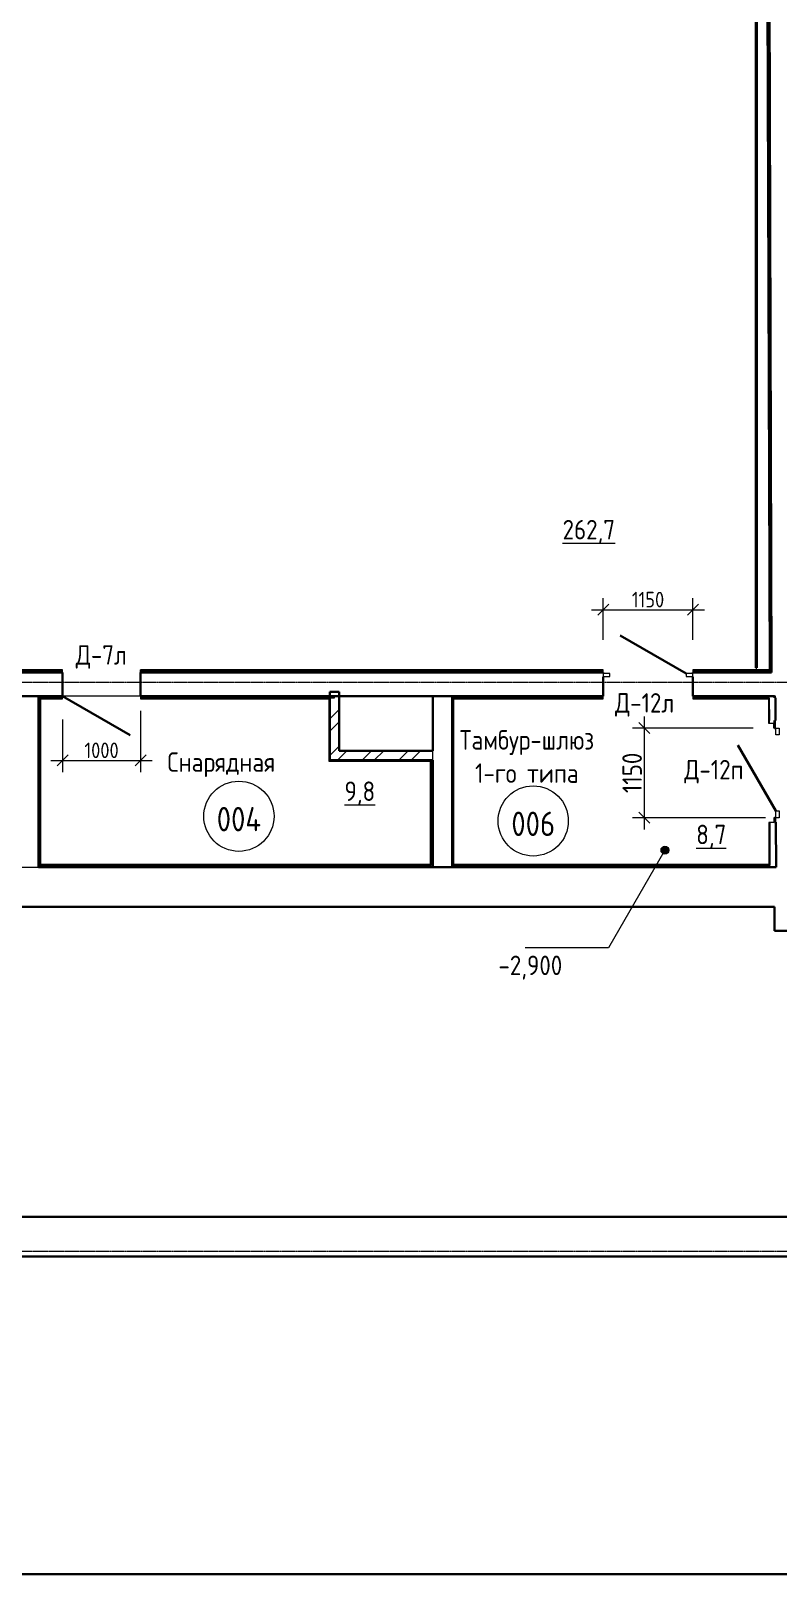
# Model space of a CAD drawing. Header units: millimetres. Extents: x 504091 to 2165846, y 135022 to 442887.
# Drawn here: x 1508386 to 1517966, y 314492 to 334282 of the extents above; entities that cross this region are included whole.
import ezdxf

# ---------------------------------------------------------------- set-up
doc = ezdxf.new("R2010")
doc.units = ezdxf.units.MM
doc.linetypes.add('ADSK_Линия сетки', pattern=[25, 20, -2.5, 0, -2.5])
doc.linetypes.add('осеваяX2', pattern=[4, 2.5, -0.5, 0.5, -0.5])
doc.layers.get('Defpoints').update_dxf_attribs({"color": 255})
for name, color, linetype, lineweight in [('Аннотация', 7, 'Continuous', 9), ('Двери', 7, 'Continuous', 20), ('Марки дверей', 7, 'Continuous', 20), ('Марки помещений', 7, 'Continuous', 20), ('Оси', 165, 'осеваяX2', 13), ('отметки', 7, 'Continuous', 20), ('Перекрытие', 7, 'Continuous', 18), ('размеры', 7, 'Continuous', 9), ('Стены внутренние', 7, 'Continuous', 18), ('Стены несущие', 7, 'Continuous', 30), ('Стены отделка', 7, 'Continuous', 30), ('Стены штриховка', 7, 'Continuous', 18)]:
    doc.layers.add(name, color=color, linetype=linetype, lineweight=lineweight)
doc.layers.add('Линии', color=7, linetype='Continuous', lineweight=9, true_color=0x00a600)
doc.layers.add('Штриховка', color=252, linetype='Continuous')
doc.styles.add('GOST Common', font='GOST_Common.ttf', dxfattribs={"width": 0.9, "height": 350})
doc.styles.add('GOST Common_1', font='GOST_Common.ttf', dxfattribs={"width": 0.9, "height": 250})
doc.styles.add('GOST Common_2', font='GOST_Common.ttf', dxfattribs={"width": 0.9, "height": 200})
doc.styles.add('GOST Common_4', font='GOST_Common.ttf', dxfattribs={"width": 0.9, "height": 200})
doc.dimstyles.new('ADSK_Основной_2_5_мм', dxfattribs={"dimscale": 304.8, "dimtxt": 251.428749, "dimasz": 0.463911, "dimexe": 0.492126, "dimexo": 0.492126, "dimgap": 0.098425, "dimtad": 1, "dimdec": 3, "dimrnd": 0.001, "dimdsep": 46, "dimtxsty": 'GOST Common_1', "dimblk1": 'OBLIQUE', "dimblk2": 'OBLIQUE', "dimsah": 1, "dimcen": 0.09, "dimdle": 0.492126, "dimazin": 2, "dimtfac": 1, "dimtdec": 4, "dimtix": 1, "dimtmove": 0, "dimatfit": 3, "dimfxl": 0, "dimtvp": 1, "dimtolj": 1, "dimtzin": 0, "dimlwd": 20, "dimlwe": 20, "dimarcsym": 0})
doc.dimstyles.new('ADSK_Основной_2_мм', dxfattribs={"dimscale": 304.8, "dimtxt": 201.142999, "dimasz": 0.463911, "dimexe": 0.492126, "dimexo": 0.492126, "dimgap": 0.098425, "dimtad": 1, "dimrnd": 0.01, "dimdsep": 46, "dimtxsty": 'GOST Common_4', "dimblk1": 'OBLIQUE', "dimblk2": 'OBLIQUE', "dimsah": 1, "dimcen": 0.09, "dimdle": 0.492126, "dimazin": 2, "dimtfac": 1, "dimtdec": 4, "dimtix": 1, "dimtmove": 0, "dimatfit": 3, "dimfxl": 0, "dimtvp": 1, "dimtolj": 1, "dimtzin": 0, "dimlwd": 20, "dimlwe": 20, "dimarcsym": 0})
pattern_1 = [(45, (1487730.53, 305686.97), (-235.7317, 235.7317), []), (45, (1487887.68, 305686.97), (-235.7317, 235.7317), [])]

# ---------------------------------------------------------------- blocks, each defined once
blk = doc.blocks.new('АС_Дверь_Однопольная_Алюминиевая - 1150х2200 алюм ост EIW30 Д12п-6524472-План подвала')
at = {"layer": 'Двери'}
for p, q in [((-450, -420), (-363, -420)), ((-450, -460), (-450, -420)), ((-363, -460), (-450, -460)), ((-363, -420), (-363, -460)), ((613, -420), (700, -420)), ((613, -460), (613, -420)), ((700, -460), (613, -460)), ((700, -420), (700, -460))]:
    blk.add_line(p, q, dxfattribs=at)
at = {"layer": 'Двери', "lineweight": 30}
blk.add_line((613, -460), (-232, -948), dxfattribs=at)
blk = doc.blocks.new('АС_Дверь_Однопольная_Алюминиевая - 1150х2200 алюм ост EIW30 Д12л-6525024-План подвала')
at = {"layer": 'Двери'}
for p, q in [((-363, -98), (-450, -98)), ((-450, -98), (-450, -138)), ((-450, -138), (-363, -138)), ((-363, -138), (-363, -98)), ((700, -98), (613, -98)), ((613, -98), (613, -138)), ((613, -138), (700, -138)), ((700, -138), (700, -98))]:
    blk.add_line(p, q, dxfattribs=at)
at = {"layer": 'Двери', "lineweight": 30}
blk.add_line((-363, -138), (482, -626), dxfattribs=at)
blk = doc.blocks.new('AC_Дверь_Однопольная_Стальная - 1000х2200Н Л Д7л EI30-6473165-План подвала')
at = {"layer": 'Двери', "lineweight": 30}
blk.add_line((500, 153), (-366, 653), dxfattribs=at)
blk = doc.blocks.new('_Oblique')
at = {"color": 0, "linetype": 'ByBlock', "lineweight": -2}
blk.add_line((-0.5, -0.5), (0.5, 0.5), dxfattribs=at)
blk = doc.blocks.new('*D4246')
at = {"layer": 'Defpoints', "color": 0, "lineweight": 20, "transparency": 16777216}
for p in [(1508792, 325600), (1509792, 325714), (1509792, 324926)]:
    blk.add_point(p, dxfattribs=at)
at = {"layer": 'размеры', "color": 0, "lineweight": 20, "transparency": 16777216}
for p, q in [((1509792, 325564), (1509792, 324776)), ((1508792, 325450), (1508792, 324776)), ((1508642, 324926), (1509942, 324926))]:
    blk.add_line(p, q, dxfattribs=at)
at = {"layer": 'размеры', "color": 0, "lineweight": 20, "transparency": 16777216, "xscale": 141.4, "yscale": 141.4, "zscale": 141.4, "rotation": 180}
blk.add_blockref('_Oblique', (1508792, 324926), dxfattribs=at)
at = {"layer": 'размеры', "color": 0, "lineweight": 20, "transparency": 16777216, "xscale": 141.4, "yscale": 141.4, "zscale": 141.4}
blk.add_blockref('_Oblique', (1509792, 324926), dxfattribs=at)
at = {"layer": 'размеры', "color": 0, "lineweight": 20, "transparency": 16777216, "insert": (1509292, 325056), "char_height": 200, "width": 560.47, "attachment_point": 5, "style": 'GOST Common_4'}
blk.add_mtext('\\A1;1000', dxfattribs=at)
blk = doc.blocks.new('*D4247')
at = {"layer": 'Defpoints', "color": 0, "lineweight": 20, "transparency": 16777216}
for p in [(1516873, 326859), (1515723, 326323), (1516873, 326323)]:
    blk.add_point(p, dxfattribs=at)
at = {"layer": 'размеры', "color": 0, "lineweight": 20, "transparency": 16777216}
for p, q in [((1515723, 326473), (1515723, 327009)), ((1516873, 326473), (1516873, 327009)), ((1515573, 326859), (1517023, 326859))]:
    blk.add_line(p, q, dxfattribs=at)
at = {"layer": 'размеры', "color": 0, "lineweight": 20, "transparency": 16777216, "xscale": 141.4, "yscale": 141.4, "zscale": 141.4, "rotation": 180}
blk.add_blockref('_Oblique', (1515723, 326859), dxfattribs=at)
at = {"layer": 'размеры', "color": 0, "lineweight": 20, "transparency": 16777216, "xscale": 141.4, "yscale": 141.4, "zscale": 141.4}
blk.add_blockref('_Oblique', (1516873, 326859), dxfattribs=at)
at = {"layer": 'размеры', "color": 0, "lineweight": 20, "transparency": 16777216, "insert": (1516298, 326989), "char_height": 200, "width": 515.47, "attachment_point": 5, "style": 'GOST Common_4'}
blk.add_mtext('\\A1;1150', dxfattribs=at)
blk = doc.blocks.new('*D4265')
at = {"layer": 'Defpoints', "color": 0, "lineweight": 20, "transparency": 16777216}
for p in [(1517795, 325342), (1516249, 324192), (1517954, 324192)]:
    blk.add_point(p, dxfattribs=at)
at = {"layer": 'размеры', "color": 0, "lineweight": 20, "transparency": 16777216}
for p, q in [((1516249, 325492), (1516249, 324042)), ((1517645, 325342), (1516099, 325342)), ((1517804, 324192), (1516099, 324192))]:
    blk.add_line(p, q, dxfattribs=at)
at = {"layer": 'размеры', "color": 0, "lineweight": 20, "transparency": 16777216, "xscale": 141.4, "yscale": 141.4, "zscale": 141.4}
for p, rotation in [((1516249, 325342), 90), ((1516249, 324192), 270)]:
    blk.add_blockref('_Oblique', p, dxfattribs=dict(at, rotation=rotation))
at = {"layer": 'размеры', "color": 0, "lineweight": 20, "transparency": 16777216, "insert": (1516094, 324767), "char_height": 250, "width": 644.34, "attachment_point": 5, "rotation": 90, "style": 'GOST Common_1'}
blk.add_mtext('\\A1;1150', dxfattribs=at)
blk = doc.blocks.new('оси')
at = {"layer": 'Оси', "linetype": 'ADSK_Линия сетки'}
for p, q in [((-3614.3, 22400), (62615.4, 22400)), ((-3614.3, 15100), (62615.4, 15100))]:
    blk.add_line(p, q, dxfattribs=at)

msp = doc.modelspace()

# ---------------------------------------------------------------- hatches: boundary and pattern name
at = {"layer": 'отметки'}
h = msp.add_hatch(color=256, dxfattribs=at)
edge = h.paths.add_edge_path()
edge.add_arc((1516514.4493, 323775.6921), 50, 0, 360)
at = {"layer": 'Стены внутренние', "true_color": 0x0080ff}
msp.add_hatch(color=150, dxfattribs=at).paths.add_polyline_path([(1517679.7142, 326113.2899), (1517691.7142, 326113.2899), (1517691.7142, 345713.2899), (1517679.7142, 345713.2899), (1517679.7142, 327070.272)])
at = {"layer": 'Стены внутренние', "lineweight": 9}
h = msp.add_hatch(dxfattribs=at)
h.set_pattern_fill('FP_2', color=256, style=0, pattern_type=2)
h.set_pattern_definition(pattern_1)
h.paths.add_polyline_path([(1512217.6682, 325050.4231), (1512337.6682, 325050.4231), (1512337.6682, 325750.4231), (1512217.6682, 325750.4231)])
h = msp.add_hatch(dxfattribs=at)
h.set_pattern_fill('FP_2', color=256, style=0, pattern_type=2)
h.set_pattern_definition(pattern_1)
h.paths.add_polyline_path([(1513537.6682, 324930.4231), (1513537.6682, 325050.4231), (1512217.6682, 325050.4231), (1512217.6682, 324930.4231), (1513494.811, 324930.4231)])

# ---------------------------------------------------------------- linework, layer by layer
at = {"layer": 'Линии', "color": 7}
for centre in [(1511052.8263, 324210.6665), (1514826.2143, 324150.6762)]:
    msp.add_circle(centre, 450, dxfattribs=at)
at = {"layer": 'отметки', "lineweight": 20}
for p, q in [((1516514.4493, 323775.6921), (1515792.1813, 322524.6871)), ((1515792.1813, 322524.6871), (1514722.2286, 322524.6871))]:
    msp.add_line(p, q, dxfattribs=at)
at = {"layer": 'отметки'}
msp.add_circle((1516514.4493, 323775.6921), 50, dxfattribs=at)
at = {"layer": 'Перекрытие'}
msp.add_line((1509791.8442, 325750.4231), (1508791.8442, 325750.4231), dxfattribs=at)
at = {"layer": 'Стены несущие'}
for p, q in [((1517817.4276, 345921.3663), (1517882.9615, 326055.4231)), ((1517679.7142, 345713.2899), (1517679.7142, 326113.2899)), ((1517691.7142, 326113.2899), (1517691.7142, 345713.2899)), ((1508791.8442, 326055.4231), (1507776.8442, 326055.4231)), ((1507841.8442, 326055.4231), (1508791.8442, 326055.4231)), ((1508791.8442, 325750.4231), (1508791.8442, 326055.4231)), ((1509791.8442, 326055.4231), (1515675.5267, 326055.4231)), ((1509791.8442, 325750.4231), (1509791.8442, 326055.4231)), ((1515722.8442, 326055.4231), (1509791.8442, 326055.4231)), ((1515722.8442, 326040.4231), (1515722.8442, 326055.4231)), ((1515722.8442, 325750.4231), (1515722.8442, 326000.4231)), ((1517882.9615, 326055.4231), (1516872.8442, 326055.4231)), ((1516872.8442, 326055.4231), (1516872.8442, 326040.4231)), ((1516872.8442, 326000.4231), (1516872.8442, 325750.4231)), ((1517215.5267, 326055.4231), (1517862.9614, 326055.4231)), ((1517679.7142, 326113.2899), (1517691.7142, 326113.2899)), ((1507776.8442, 325750.4231), (1508791.8442, 325750.4231)), ((1508482.2028, 323558.544), (1508482.2028, 325750.4231)), ((1515722.8442, 325750.4231), (1509791.8442, 325750.4231)), ((1512337.6682, 325804.4735), (1512217.6682, 325804.4735)), ((1512217.6682, 325804.4735), (1512217.6682, 324930.4231)), ((1512337.6682, 325050.4231), (1512337.6682, 325804.4735)), ((1513537.6682, 325750.4231), (1513537.6682, 325050.4231)), ((1513787.6682, 323558.544), (1513787.6682, 325750.4231)), ((1516872.8442, 325750.4231), (1517917.8162, 325750.4231)), ((1517917.8162, 325750.4231), (1517917.8162, 325730.4231)), ((1517917.8162, 325730.4231), (1517932.6538, 325730.4231)), ((1517933.6203, 325436.9719), (1517932.6538, 325730.4231)), ((1517917.8162, 325436.9719), (1517917.8162, 325341.9719)), ((1517933.6203, 325436.9719), (1517917.8162, 325436.9719)), ((1517933.6203, 325436.9719), (1517933.6203, 325436.9719)), ((1517917.8162, 325341.9719), (1517937.8162, 325341.9719)), ((1513537.6682, 325050.4231), (1512337.6682, 325050.4231)), ((1512217.6682, 324930.4231), (1513537.6682, 324930.4231)), ((1513537.6682, 323558.544), (1513537.6682, 324930.4231)), ((1517917.8162, 324191.9719), (1517917.8162, 324136.9719)), ((1517937.8162, 324191.9719), (1517917.8162, 324191.9719)), ((1517917.8162, 324136.9719), (1517937.9021, 324136.9719)), ((1517939.8072, 323558.544), (1517937.9021, 324136.9719)), ((1517939.8072, 323558.544), (1508482.2028, 323558.544)), ((1517917.8162, 323048.544), (1506092.9235, 323048.544)), ((1517917.8162, 323048.544), (1517917.8162, 322742.5877)), ((1517917.8162, 322742.5877), (1523908.0937, 322742.5877)), ((1523947.4804, 319075.3101), (1498545.5267, 319075.3101)), ((1495378.6611, 318565.3101), (1525635.9807, 318565.3101)), ((1529227.2597, 314492.1811), (1495378.6611, 314492.1811))]:
    msp.add_line(p, q, dxfattribs=at)
at = {"layer": 'Стены отделка', "lineweight": 9}
for p, q in [((1517785.4278, 345921.2608), (1517850.8558, 326087.4231)), ((1517882.9617, 326055.3621), (1517817.4276, 345921.3663)), ((1508791.8442, 326087.4231), (1507776.8442, 326087.4231)), ((1508791.8442, 326055.4231), (1508791.8442, 326087.4231)), ((1509791.8442, 326055.4231), (1509791.8442, 326087.4231)), ((1515722.8442, 326087.4231), (1509791.8442, 326087.4231)), ((1515675.5267, 326075.4231), (1515722.8442, 326075.4231)), ((1515675.5267, 326055.4231), (1515722.8442, 326055.4231)), ((1515722.8442, 326055.4231), (1515722.8442, 326087.4231)), ((1516872.8442, 326087.4231), (1516872.8442, 326055.4231)), ((1517850.8558, 326087.4231), (1516872.8442, 326087.4231)), ((1516872.8442, 326075.4231), (1517215.5267, 326075.4231)), ((1516872.8442, 326055.4231), (1517215.5267, 326055.4231)), ((1517862.8954, 326075.4231), (1517862.8624, 326085.4231)), ((1508791.8442, 325718.4231), (1508791.8442, 325750.4231)), ((1509791.8442, 325750.4231), (1509791.8442, 325718.4231)), ((1512277.6682, 325730.4231), (1512277.6682, 325750.4231)), ((1513813.0267, 325750.4231), (1513813.0267, 325730.4231)), ((1515722.8442, 325718.4231), (1515722.8442, 325750.4231)), ((1516872.8442, 325750.4231), (1516872.8442, 325718.4231)), ((1517932.5879, 325750.4231), (1517917.8162, 325750.4231)), ((1517932.6538, 325730.4231), (1517932.5879, 325750.4231)), ((1508502.2028, 323580.0968), (1508502.2028, 325730.4231)), ((1508514.2028, 325718.4231), (1508791.8442, 325718.4231)), ((1508514.2028, 323592.0968), (1508514.2028, 325718.4231)), ((1509791.8442, 325718.4231), (1512205.6682, 325718.4231)), ((1512205.6682, 325718.4231), (1512205.6682, 324920.4231)), ((1512217.6682, 325730.4231), (1512277.6682, 325730.4231)), ((1513813.0267, 325730.4231), (1513787.6682, 325730.4231)), ((1513791.6682, 325730.4231), (1513791.6682, 323578.544)), ((1513803.6682, 323590.544), (1513803.6682, 325718.4231)), ((1513803.6682, 325718.4231), (1515722.8442, 325718.4231)), ((1513807.6682, 323578.544), (1513807.6682, 325730.4231)), ((1515722.8442, 325730.4231), (1515675.5267, 325730.4231)), ((1517215.5267, 325730.4231), (1516872.8442, 325730.4231)), ((1516872.8442, 325718.4231), (1517840.6928, 325718.4231)), ((1517840.6928, 325718.4231), (1517841.7234, 325405.5308)), ((1517852.6534, 325730.4231), (1517842.6533, 325730.4231)), ((1517841.7234, 325405.5308), (1517906.723, 325405.7449)), ((1517853.7233, 325405.5704), (1517853.6199, 325436.9719)), ((1517906.723, 325405.7449), (1517906.9228, 325345.0798)), ((1517933.9227, 325345.1688), (1517933.6203, 325436.9719)), ((1517906.9228, 325345.0798), (1517933.9227, 325345.1688)), ((1512207.6682, 324918.4231), (1513505.6682, 324918.4231)), ((1513505.6682, 324918.4231), (1513505.6682, 323592.0968)), ((1513517.6682, 324930.4231), (1513517.6682, 323580.0968)), ((1517917.8162, 324191.9719), (1517910.7208, 324191.9719)), ((1517910.7208, 324191.9719), (1517910.9277, 324129.1465)), ((1517937.9021, 324136.9719), (1517937.7209, 324191.9719)), ((1517910.9277, 324129.1465), (1517845.9281, 324128.9324)), ((1517845.9281, 324128.9324), (1517847.7013, 323590.544)), ((1513517.6682, 323580.0968), (1508502.2028, 323580.0968)), ((1513505.6682, 323592.0968), (1508514.2028, 323592.0968)), ((1513791.6682, 323578.544), (1517859.7409, 323578.544)), ((1517847.7013, 323590.544), (1513803.6682, 323590.544)), ((1508482.2028, 323560.0968), (1513537.6682, 323560.0968))]:
    msp.add_line(p, q, dxfattribs=at)
at = {"layer": 'Стены штриховка'}
for p, q in [((1517787.4278, 345921.2674), (1517852.8624, 326085.4231)), ((1517797.4277, 345921.3004), (1517862.8624, 326085.4231)), ((1508791.8442, 326085.4231), (1507776.8442, 326085.4231)), ((1507841.8442, 326075.4231), (1508791.8442, 326075.4231)), ((1515722.8442, 326085.4231), (1509791.8442, 326085.4231)), ((1509791.8442, 326075.4231), (1515675.5267, 326075.4231)), ((1515675.5267, 326075.4231), (1515675.5267, 326075.4231)), ((1517852.8624, 326085.4231), (1516872.8442, 326085.4231)), ((1517215.5267, 326075.4231), (1517215.5267, 326075.4231)), ((1517215.5267, 326075.4231), (1517862.8954, 326075.4231)), ((1508502.2028, 325730.4231), (1508791.8442, 325730.4231)), ((1508512.2028, 325720.4231), (1508791.8442, 325720.4231)), ((1508512.2028, 323590.0968), (1508512.2028, 325720.4231)), ((1509791.8442, 325730.4231), (1512217.6682, 325730.4231)), ((1509791.8442, 325720.4231), (1512207.6682, 325720.4231)), ((1512207.6682, 325720.4231), (1512207.6682, 324918.4231)), ((1513801.6682, 323588.544), (1513801.6682, 325720.4231)), ((1513801.6682, 325720.4231), (1515722.8442, 325720.4231)), ((1515675.5267, 325730.4231), (1513813.0267, 325730.4231)), ((1516872.8442, 325720.4231), (1517842.6862, 325720.4231)), ((1517215.5267, 325730.4231), (1517842.6533, 325730.4231)), ((1517842.6862, 325720.4231), (1517843.7234, 325405.5374)), ((1517852.6534, 325730.4231), (1517853.6199, 325436.9719)), ((1513537.6682, 324930.4231), (1513537.6682, 325050.4231)), ((1512205.6682, 324920.4231), (1513507.6682, 324920.4231)), ((1512205.6682, 324920.4231), (1512205.6682, 324918.4231)), ((1512205.6682, 324918.4231), (1512207.6682, 324918.4231)), ((1513507.6682, 324920.4231), (1513507.6682, 323590.0968)), ((1517847.928, 324128.939), (1517849.7079, 323588.544)), ((1517857.928, 324128.9719), (1517859.7409, 323578.544)), ((1513507.6682, 323590.0968), (1508512.2028, 323590.0968)), ((1517849.7079, 323588.544), (1513801.6682, 323588.544)), ((1508232.2028, 323558.544), (1508482.2028, 323558.544))]:
    msp.add_line(p, q, dxfattribs=at)

# ---------------------------------------------------------------- block references
at = {"layer": 'Двери'}
for name, p, rotation in [('АС_Дверь_Однопольная_Алюминиевая - 1150х2200 алюм ост EIW30 Д12л-6525024-План подвала', (1516422.8442, 325902.9231), 180), ('AC_Дверь_Однопольная_Стальная - 1000х2200Н Л Д7л EI30-6473165-План подвала', (1509291.8442, 325902.9231), 180), ('АС_Дверь_Однопольная_Алюминиевая - 1150х2200 алюм ост EIW30 Д12п-6524472-План подвала', (1518397.8162, 324891.9719), 270)]:
    msp.add_blockref(name, p, dxfattribs=dict(at, rotation=rotation))
at = {"layer": 'Штриховка'}
msp.add_blockref('оси', (1481230.092, 303531.9719), dxfattribs=at)

# ---------------------------------------------------------------- texts
at = {"layer": 'Аннотация', "lineweight": 9, "char_height": 312.5, "width": 520.211119, "attachment_point": 5, "line_spacing_factor": 1.022766, "style": 'GOST Common'}
for s, insert in [('004', (1511052.8263, 324173.7184)), ('006', (1514826.2143, 324113.7281))]:
    msp.add_mtext(s, dxfattribs=dict(at, insert=insert))
at = {"layer": 'Марки дверей', "lineweight": 9, "char_height": 250, "attachment_point": 5, "line_spacing_factor": 1.022766, "style": 'GOST Common_2'}
for s, insert, width in [('\\pt450,900,1350,1800,2250,2700,3150,3600,4050,4500,4950,5400,5850,6300,6750,7200,7650,8100,8550,9000,9450,9900,10350,10800,11250,11700,12150,12600,13050,13500,13950,14400;Д-7л', (1509288.2368, 326253.9069), 690.3), ('\\pt450,900,1350,1800,2250,2700,3150,3600,4050,4500,4950,5400,5850,6300,6750,7200,7650,8100,8550,9000,9450,9900,10350,10800,11250,11700,12150,12600,13050,13500,13950,14400;Д-12л', (1516254.1013, 325639.1143), 803.7), ('\\pt450,900,1350,1800,2250,2700,3150,3600,4050,4500,4950,5400,5850,6300,6750,7200,7650,8100,8550,9000,9450,9900,10350,10800,11250,11700,12150,12600,13050,13500,13950,14400;Д-12п', (1517142.9392, 324782.636), 803.7)]:
    msp.add_mtext(s, dxfattribs=dict(at, insert=insert, width=width))
at = {"layer": 'Марки помещений', "lineweight": 9, "char_height": 250, "attachment_point": 5, "line_spacing_factor": 1.022766, "style": 'GOST Common_2'}
for s, insert, width in [('\\pt450,900,1350,1800,2250,2700,3150,3600,4050,4500,4950,5400,5850,6300,6750,7200,7650,8100,8550,9000,9450,9900,10350,10800,11250,11700,12150,12600,13050,13500,13950,14400;{\\L262,7}', (1515538.6651, 327856.9035), 726.3), ('\\pt450,900,1350,1800,2250,2700,3150,3600,4050,4500,4950,5400,5850,6300,6750,7200,7650,8100,8550,9000,9450,9900,10350,10800,11250,11700,12150,12600,13050,13500,13950,14400;Тамбур-шлюз 1-го типа', (1514744.2891, 324976.7405), 1912.831003), ('\\pt450,900,1350,1800,2250,2700,3150,3600,4050,4500,4950,5400,5850,6300,6750,7200,7650,8100,8550,9000,9450,9900,10350,10800,11250,11700,12150,12600,13050,13500,13950,14400;Снарядная', (1510827.3418, 324871.5575), 1488.6), ('\\pt450,900,1350,1800,2250,2700,3150,3600,4050,4500,4950,5400,5850,6300,6750,7200,7650,8100,8550,9000,9450,9900,10350,10800,11250,11700,12150,12600,13050,13500,13950,14400;{\\L9,8}', (1512603.0384, 324502.429), 405), ('\\pt450,900,1350,1800,2250,2700,3150,3600,4050,4500,4950,5400,5850,6300,6750,7200,7650,8100,8550,9000,9450,9900,10350,10800,11250,11700,12150,12600,13050,13500,13950,14400;{\\L8,7}', (1517108.2552, 323948.2654), 405)]:
    msp.add_mtext(s, dxfattribs=dict(at, insert=insert, width=width))
at = {"layer": 'отметки', "lineweight": 20, "insert": (1514380.2753, 322423.6367), "char_height": 250, "width": 1028.822569, "attachment_point": 1, "line_spacing_factor": 1.022761, "style": 'GOST Common_1'}
msp.add_mtext('-2,900', dxfattribs=at)

# ---------------------------------------------------------------- dimensions: what is measured, and where the dimension line sits
at = {"layer": 'размеры', "lineweight": 20}
for base, p1, p2, override, picture, middle in [((1516872.8442, 326859.3176), (1515722.8442, 326323.2132), (1516872.8442, 326323.2132), {"dimpost": '<>', "dimfxl": 1150}, '*D4247', (1516297.8442, 326989.3176)), ((1509791.8442, 324926.3133), (1508791.8442, 325599.8341), (1509791.8442, 325714.1579), {"dimpost": '<>', "dimfxl": 1006.513748}, '*D4246', (1509291.8442, 325056.3133))]:
    dim = msp.add_linear_dim(base=base, p1=p1, p2=p2, dimstyle='ADSK_Основной_2_мм', override=override, dxfattribs=at)
    dim.commit()
    dim.dimension.update_dxf_attribs({"geometry": picture, "text_midpoint": middle})
dim = msp.add_linear_dim(base=(1516248.8176, 324191.9719), p1=(1517794.7107, 325341.9719), p2=(1517953.9779, 324191.9719), angle=90, dimstyle='ADSK_Основной_2_5_мм', override={"dimpost": '<>', "dimfxl": 1160.976325}, dxfattribs=at)
dim.commit()
dim.dimension.update_dxf_attribs({"geometry": '*D4265', "text_midpoint": (1516093.8176, 324766.9719)})

doc.saveas('drawing.dxf')
